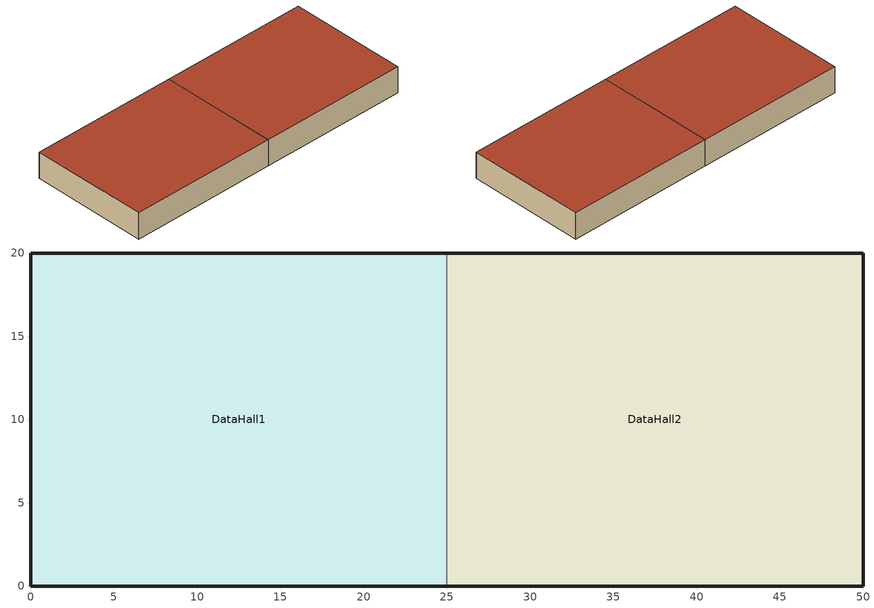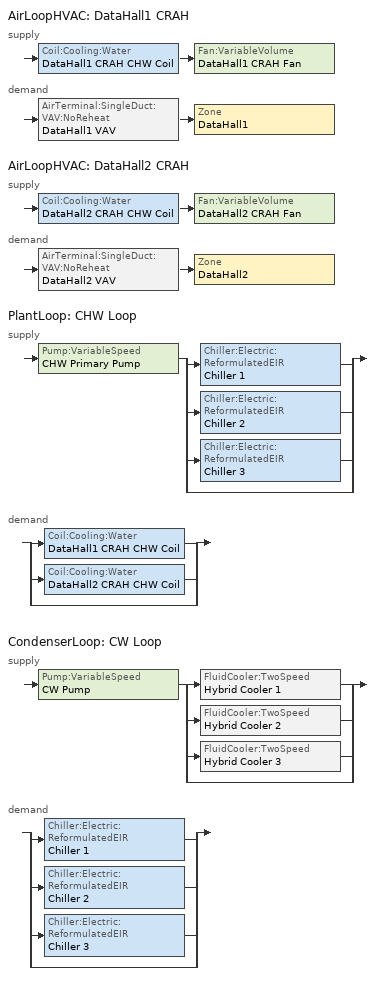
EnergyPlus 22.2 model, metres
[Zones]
DataHall1
 floor adiabatic (Slab): 0,0 0,20 25,20 25,0 z0
 wall outside (Ext Wall IMP): 25,20 0,20 0,0 25,0 z0:4.5
 wall to DataHall2 (Interior Partition): 25,0 25,20 z0:4.5
 roof outside (Roof Insulated Deck): 25,20 0,20 0,0 25,0 z4.5
DataHall2
 floor adiabatic (Slab): 25,0 25,20 50,20 50,0 z0
 wall outside (Ext Wall IMP): 25,0 50,0 50,20 25,20 z0:4.5
 roof outside (Roof Insulated Deck): 50,20 25,20 25,0 50,0 z4.5
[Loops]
AirLoopHVAC 'DataHall1 CRAH'
 supply: Coil:Cooling:Water 'DataHall1 CRAH CHW Coil' > Fan:VariableVolume 'DataHall1 CRAH Fan'
 demand: AirTerminal:SingleDuct:VAV:NoReheat 'DataHall1 VAV' > Zone 'DataHall1'
AirLoopHVAC 'DataHall2 CRAH'
 supply: Coil:Cooling:Water 'DataHall2 CRAH CHW Coil' > Fan:VariableVolume 'DataHall2 CRAH Fan'
 demand: AirTerminal:SingleDuct:VAV:NoReheat 'DataHall2 VAV' > Zone 'DataHall2'
PlantLoop 'CHW Loop'
 supply: Pump:VariableSpeed 'CHW Primary Pump' > split
  | Chiller:Electric:ReformulatedEIR 'Chiller 1'
  | Chiller:Electric:ReformulatedEIR 'Chiller 2'
  | Chiller:Electric:ReformulatedEIR 'Chiller 3'
  | bypass
 demand: split
  | Coil:Cooling:Water 'DataHall1 CRAH CHW Coil'
  | Coil:Cooling:Water 'DataHall2 CRAH CHW Coil'
  | bypass
CondenserLoop 'CW Loop'
 supply: Pump:VariableSpeed 'CW Pump' > split
  | FluidCooler:TwoSpeed 'Hybrid Cooler 1'
  | FluidCooler:TwoSpeed 'Hybrid Cooler 2'
  | FluidCooler:TwoSpeed 'Hybrid Cooler 3'
  | bypass
 demand: split
  | Chiller:Electric:ReformulatedEIR 'Chiller 1'
  | Chiller:Electric:ReformulatedEIR 'Chiller 2'
  | Chiller:Electric:ReformulatedEIR 'Chiller 3'
  | bypass
[Building]
Representative Water-Cooled Data Center 1MW IT: 0, City, 0.04, 0.2, MinimalShadowing, 25, 6
[Site:Location]
Houston-Bush.Intercontinental_TX_USA Design_Conditions: 29.98, -95.36, -6, 29
[SizingPeriod:DesignDay]
Houston-Bush.Intercontinental Ann Clg .4% Condns DB=>MWB: 8, 21, SummerDesignDay, 36.8, 11.6, DefaultMultipliers, , Wetbulb, 24.8, , , , 2.7, 100977, 3.4, 180, No, No, No, ASHRAETau2017, , , 0.478, 2.188
Houston-Bush.Intercontinental Ann Clg .4% Condns WB=>MDB: 8, 21, SummerDesignDay, 31.7, 10.1, DefaultMultipliers, , Wetbulb, 26.8, , , , 2.8, 100977, 3.4, 180, No, No, No, ASHRAETau2017, , , 0.478, 2.188
Houston-Bush.Intercontinental Ann Htg 99.6% Condns DB: 1, 21, WinterDesignDay, -0.2, 0, DefaultMultipliers, , Wetbulb, -0.2, , , , , 100977, 2.6, 0, No, No, No, ASHRAEClearSky, , , , , 0
[Material]
Metal Panel Skin: Smooth, 0.0008, 45, 7800, 500
PIR Insulation 100mm: MediumRough, 0.1, 0.025, 32, 1400
PIR Insulation 140mm: MediumRough, 0.14, 0.025, 32, 1400
Concrete 200mm: MediumRough, 0.2, 1.95, 2240, 900
Gypsum 16mm: Smooth, 0.016, 0.16, 800, 1090
[Construction]
Ext Wall IMP: Metal Panel Skin, PIR Insulation 100mm, Metal Panel Skin
Roof Insulated Deck: Metal Panel Skin, PIR Insulation 140mm, Concrete 200mm
Slab: Concrete 200mm
Interior Partition: Gypsum 16mm, Concrete 200mm, Gypsum 16mm
[Zone]
DataHall1; DataHall2: 0, 0, 0, 0, 1, 1, 4.5, autocalculate
[ElectricEquipment:ITE:AirCooled]
DataHall1 ITE: DataHall1, FlowFromSystem, Watts/Area, , , 1000, ITE Installed Fraction, ITE CPU Utilization, ITE CPU Power fLoadTemp, 0.1, 7.5e-05, ITE Airflow fLoadTemp, ITE Fan Power fFlow, 20, A1, AdjustedSupply, , , DataHall1 Supply Inlet Node, 0.05, ITE Recirc fLoadTemp, 0.95, UPS Efficiency fPLR, 1, ITE-CPU, ITE-Fans, ITE-UPS
DataHall2 ITE: DataHall2, FlowFromSystem, Watts/Area, , , 1000, ITE Installed Fraction, ITE CPU Utilization, ITE CPU Power fLoadTemp, 0.1, 7.5e-05, ITE Airflow fLoadTemp, ITE Fan Power fFlow, 20, A1, AdjustedSupply, , , DataHall2 Supply Inlet Node, 0.05, ITE Recirc fLoadTemp, 0.95, UPS Efficiency fPLR, 1, ITE-CPU, ITE-Fans, ITE-UPS
[Lights]
DataHall1 Lights: DataHall1, Lights Fraction, Watts/Area, , 5, , 0, 0.4, 0.2, 1, Lighting
DataHall2 Lights: DataHall2, Lights Fraction, Watts/Area, , 5, , 0, 0.4, 0.2, 1, Lighting
[ThermostatSetpoint:SingleCooling]
Return Air Cooling SP: Zone Cooling Setpoint
[Sizing:Zone]
DataHall1; DataHall2: SupplyAirTemperature, 20, , SupplyAirTemperature, 30, , 0.008, 0.008, , 1, 1, DesignDay
[ZoneControl:Thermostat]
DataHall1 Thermostat: DataHall1, Zone Control Type, ThermostatSetpoint:SingleCooling, Return Air Cooling SP
DataHall2 Thermostat: DataHall2, Zone Control Type, ThermostatSetpoint:SingleCooling, Return Air Cooling SP
[Zone equipment]
DataHall1: DataHall1 VAV
DataHall2: DataHall2 VAV
[AirTerminal:SingleDuct:VAV:NoReheat]
DataHall1 VAV: Always On, DataHall1 Supply Inlet Node, DataHall1 Terminal Inlet Node, autosize, Constant, 0.3
DataHall2 VAV: Always On, DataHall2 Supply Inlet Node, DataHall2 Terminal Inlet Node, autosize, Constant, 0.3
[Sizing:System]
DataHall1 CRAH; DataHall2 CRAH: Sensible, 0, 1, 7, 0.008, 12.8, 0.008, 19.5, 30, NonCoincident, No, No, 0.008, 0.008, DesignDay, , , , , DesignDay, , , , , , ZoneSum, 1, CoolingDesignCapacity, autosize, , , None, , , , OnOff
[AirLoopHVAC]
DataHall1 CRAH: DataHall1 CRAH Controllers, DataHall1 CRAH Avail List, autosize, DataHall1 CRAH Branches, , DataHall1 CRAH Supply Inlet Node, DataHall1 CRAH Demand Outlet Node, DataHall1 CRAH Demand Inlet Node, DataHall1 CRAH Supply Outlet Node
DataHall2 CRAH: DataHall2 CRAH Controllers, DataHall2 CRAH Avail List, autosize, DataHall2 CRAH Branches, , DataHall2 CRAH Supply Inlet Node, DataHall2 CRAH Demand Outlet Node, DataHall2 CRAH Demand Inlet Node, DataHall2 CRAH Supply Outlet Node
[AvailabilityManager:Scheduled]
DataHall1 CRAH Avail; DataHall2 CRAH Avail: Always On
[Coil:Cooling:Water]
DataHall1 CRAH CHW Coil: Always On, autosize, autosize, autosize, autosize, 19.5, autosize, autosize, DataHall1 CRAH CHW Coil Water Inlet, DataHall1 CRAH CHW Coil Water Outlet, DataHall1 CRAH Supply Inlet Node, DataHall1 CRAH Coil Outlet Node, DetailedAnalysis, CounterFlow, , 6
DataHall2 CRAH CHW Coil: Always On, autosize, autosize, autosize, autosize, 19.5, autosize, autosize, DataHall2 CRAH CHW Coil Water Inlet, DataHall2 CRAH CHW Coil Water Outlet, DataHall2 CRAH Supply Inlet Node, DataHall2 CRAH Coil Outlet Node, DetailedAnalysis, CounterFlow, , 6
[Controller:WaterCoil]
DataHall1 CRAH Coil Controller: Temperature, Reverse, Flow, DataHall1 CRAH Coil Outlet Node, DataHall1 CRAH CHW Coil Water Inlet, 0.01, autosize, 0
DataHall2 CRAH Coil Controller: Temperature, Reverse, Flow, DataHall2 CRAH Coil Outlet Node, DataHall2 CRAH CHW Coil Water Inlet, 0.01, autosize, 0
[Fan:VariableVolume]
DataHall1 CRAH Fan: Always On, 0.65, 400, autosize, Fraction, 0.2, , 0.93, 1, 0.0407599, 0.088045, -0.0729261, 0.94374, 0, DataHall1 CRAH Coil Outlet Node, DataHall1 CRAH Supply Outlet Node, CRAH Fans
DataHall2 CRAH Fan: Always On, 0.65, 400, autosize, Fraction, 0.2, , 0.93, 1, 0.0407599, 0.088045, -0.0729261, 0.94374, 0, DataHall2 CRAH Coil Outlet Node, DataHall2 CRAH Supply Outlet Node, CRAH Fans
[SetpointManager:Scheduled]
DataHall1 CRAH Supply SPM: Temperature, CRAH Supply Air Setpoint, DataHall1 CRAH Supply Outlet Node
DataHall2 CRAH Supply SPM: Temperature, CRAH Supply Air Setpoint, DataHall2 CRAH Supply Outlet Node
CHW Supply SPM: Temperature, CHW Supply Setpoint, CHW Setpoint Nodes
[SetpointManager:MixedAir]
DataHall1 CRAH Coil SPM: Temperature, DataHall1 CRAH Supply Outlet Node, DataHall1 CRAH Coil Outlet Node, DataHall1 CRAH Supply Outlet Node, DataHall1 CRAH Coil Outlet Node
DataHall2 CRAH Coil SPM: Temperature, DataHall2 CRAH Supply Outlet Node, DataHall2 CRAH Coil Outlet Node, DataHall2 CRAH Supply Outlet Node, DataHall2 CRAH Coil Outlet Node
[PlantLoop]
CHW Loop: Water, , CHW Operation Schemes, CHW Supply Outlet Node, 30, 3, autosize, 0, autocalculate, CHW Supply Inlet Node, CHW Supply Outlet Node, CHW Supply Branches, CHW Supply Connectors, CHW Demand Inlet Node, CHW Demand Outlet Node, CHW Demand Branches, CHW Demand Connectors, SequentialUniformPLR, , SingleSetpoint, None
[Sizing:Plant]
CHW Loop: Cooling, 10, 6
CW Loop: Condenser, 30.7, 5.6
[Pump:VariableSpeed]
CHW Primary Pump: CHW Supply Inlet Node, CHW Pump Outlet Node, autosize, 250000, autosize, 0.92, 0, 0, 0.4, 0, 0.6, 0, Intermittent, , , , , , , , , , , , PowerPerFlowPerPressure, , 1.28205, 0.25, CHW Pumps
CW Pump: CW Supply Inlet Node, CW Pump Outlet Node, autosize, 200000, autosize, 0.92, 0, 0, 1, 0, 0, 0, Intermittent, , , , , , , , , , , , PowerPerFlowPerPressure, , 1.28205, 0, CW Pumps
[PlantEquipmentOperationSchemes]
CHW Operation Schemes: PlantEquipmentOperation:CoolingLoad, CHW Chiller Staging, Always On
[PlantEquipmentOperation:CoolingLoad]
CHW Chiller Staging: 0, 100000000, CHW Chillers
CW Cooler Operation: 0, 100000000, CW Coolers
[PlantEquipmentList]
CHW Chillers: Chiller:Electric:ReformulatedEIR, Chiller 1, Chiller:Electric:ReformulatedEIR, Chiller 2, Chiller:Electric:ReformulatedEIR, Chiller 3
[Chiller:Electric:ReformulatedEIR]
Chiller 1: 552000, 5.38, 6.11, 34.8, autosize, 0.02797, ReformEIRChiller Trane CVHE 1329kW/5.38COP/Vanes CAPFT, ReformEIRChiller Trane CVHE 1329kW/5.38COP/Vanes EIRFT, LeavingCondenserWaterTemperature, ReformEIRChiller Trane CVHE 1329kW/5.38COP/Vanes EIRFPLR, 0.29, 1.02, 1, 0.29, Chiller 1 CHW Inlet, Chiller 1 CHW Outlet, Chiller 1 CW Inlet, Chiller 1 CW Outlet, 1, 2, LeavingSetpointModulated, 0, , , 0.5, , , , Chillers
Chiller 2: 552000, 5.38, 6.11, 34.8, autosize, 0.02797, ReformEIRChiller Trane CVHE 1329kW/5.38COP/Vanes CAPFT, ReformEIRChiller Trane CVHE 1329kW/5.38COP/Vanes EIRFT, LeavingCondenserWaterTemperature, ReformEIRChiller Trane CVHE 1329kW/5.38COP/Vanes EIRFPLR, 0.29, 1.02, 1, 0.29, Chiller 2 CHW Inlet, Chiller 2 CHW Outlet, Chiller 2 CW Inlet, Chiller 2 CW Outlet, 1, 2, LeavingSetpointModulated, 0, , , 0.5, , , , Chillers
Chiller 3: 552000, 5.38, 6.11, 34.8, autosize, 0.02797, ReformEIRChiller Trane CVHE 1329kW/5.38COP/Vanes CAPFT, ReformEIRChiller Trane CVHE 1329kW/5.38COP/Vanes EIRFT, LeavingCondenserWaterTemperature, ReformEIRChiller Trane CVHE 1329kW/5.38COP/Vanes EIRFPLR, 0.29, 1.02, 1, 0.29, Chiller 3 CHW Inlet, Chiller 3 CHW Outlet, Chiller 3 CW Inlet, Chiller 3 CW Outlet, 1, 2, LeavingSetpointModulated, 0, , , 0.5, , , , Chillers
[CondenserLoop]
CW Loop: Water, , CW Operation Schemes, CW Supply Outlet Node, 80, 5, autosize, 0, autocalculate, CW Supply Inlet Node, CW Supply Outlet Node, CW Supply Branches, CW Supply Connectors, CW Demand Inlet Node, CW Demand Outlet Node, CW Demand Branches, CW Demand Connectors, UniformLoad
[SetpointManager:FollowSystemNodeTemperature]
Hybrid Condenser Setpoint: Temperature, Hybrid Cooler Air Inlet, NodeDryBulb, 5.6, 40, 23, CW Supply Outlet Node
[CondenserEquipmentOperationSchemes]
CW Operation Schemes: PlantEquipmentOperation:CoolingLoad, CW Cooler Operation, Always On
[CondenserEquipmentList]
CW Coolers: FluidCooler:TwoSpeed, Hybrid Cooler 1, FluidCooler:TwoSpeed, Hybrid Cooler 2, FluidCooler:TwoSpeed, Hybrid Cooler 3
[FluidCooler:TwoSpeed]
Hybrid Cooler 1: Hybrid Cooler 1 Water Inlet, Hybrid Cooler 1 Water Outlet, NominalCapacity, , , , 654602, 389416, , 35.48, 24.28, 20.8, 0.02797, 71.163, 13092, 35.581, , 2095, , Hybrid Cooler Air Inlet
Hybrid Cooler 2: Hybrid Cooler 2 Water Inlet, Hybrid Cooler 2 Water Outlet, NominalCapacity, , , , 654602, 389416, , 35.48, 24.28, 20.8, 0.02797, 71.163, 13092, 35.581, , 2095, , Hybrid Cooler Air Inlet
Hybrid Cooler 3: Hybrid Cooler 3 Water Inlet, Hybrid Cooler 3 Water Outlet, NominalCapacity, , , , 654602, 389416, , 35.48, 24.28, 20.8, 0.02797, 71.163, 13092, 35.581, , 2095, , Hybrid Cooler Air Inlet
[PythonPlugin:SearchPaths]
Hybrid Paths: Yes, Yes, No, /srv/data1/liangzhang/EnergyPlus-HeatRejection-Water/src, /srv/data1/liangzhang/EnergyPlus-HeatRejection-Water/runs/hyb/houston/wet
[PythonPlugin:Instance]
HybridCooler: Yes, hybrid_model_plugin, ModelHybridCooler
[PythonPlugin:Variables]
Hybrid Vars 1: HC_Wet, HC_PreT, HC_PreW, HC_Eps, HC_Air, HC_Heat, HC_FanPower, HC_FanPenalty, HC_Evap, HC_Bleed
Hybrid Vars 2: HC_Makeup, HC_MakeupVol, HC_Cycles
[PythonPlugin:OutputVariable]
HC_Wet: HC_Wet, Averaged, SystemTimestep
HC_PreT: HC_PreT, Averaged, SystemTimestep, C
HC_PreW: HC_PreW, Averaged, SystemTimestep, kgWater/kgDryAir
HC_Eps: HC_Eps, Averaged, SystemTimestep
HC_Air: HC_Air, Averaged, SystemTimestep, kg/s
HC_Heat: HC_Heat, Averaged, SystemTimestep, W
HC_FanPower: HC_FanPower, Averaged, SystemTimestep, W
HC_FanPenalty: HC_FanPenalty, Averaged, SystemTimestep, W
HC_Evap: HC_Evap, Averaged, SystemTimestep, m3/s
HC_Bleed: HC_Bleed, Averaged, SystemTimestep, m3/s
HC_Makeup: HC_Makeup, Averaged, SystemTimestep, m3/s
HC_MakeupVol: HC_MakeupVol, Summed, SystemTimestep, m3
HC_Cycles: HC_Cycles, Averaged, SystemTimestep
[Schedule:Compact]
Always On: On/Off, Through: 12/31, For: AllDays, Until: 24:00, 1
ITE Installed Fraction: Fraction, Through: 12/31, For: AllDays, Until: 24:00, 1
Lights Fraction: Fraction, Through: 12/31, For: AllDays, Until: 24:00, 0.5
Zone Cooling Setpoint: Temperature, Through: 12/31, For: AllDays, Until: 24:00, 31
Zone Control Type: Control Type, Through: 12/31, For: AllDays, Until: 24:00, 2
CRAH Supply Air Setpoint: Temperature, Through: 12/31, For: AllDays, Until: 24:00, 20
CHW Supply Setpoint: Temperature, Through: 12/31, For: AllDays, Until: 24:00, 10
ITE CPU Utilization: Fraction, Through: 12/31, For: SummerDesignDay WinterDesignDay, Until: 24:00, 1, For: Weekdays, Until: 06:00, 0.75, Until: 09:00, 0.8, Until: 18:00, 0.9, Until: 22:00, 0.85, Until: 24:00, 0.78, For: Weekends Holidays, Until: 06:00, 0.7, Until: 18:00, 0.8, Until: 24:00, 0.75, For: AllOtherDays, Until: 24:00, 0.8
[Curve:Biquadratic]
ITE CPU Power fLoadTemp: 0.3, 0.7, 0, 0, 0, 0, 0, 1, -10, 99, 0, 1, Dimensionless, Temperature, Dimensionless
ITE Airflow fLoadTemp: 0.6, 0.4, 0, 0, 0, 0, 0, 1, -10, 99, 0, 1, Dimensionless, Temperature, Dimensionless
ITE Recirc fLoadTemp: 1, 0, 0, 0, 0, 0, 0, 1.5, -10, 99, 0, 1, Dimensionless, Temperature, Dimensionless
ReformEIRChiller Trane CVHE 1329kW/5.38COP/Vanes CAPFT: 0.297134, 0.10631, -0.00444988, 0.0254043, -0.000569622, 0.000126992, 6.11, 10, 26.77, 41.98
ReformEIRChiller Trane CVHE 1329kW/5.38COP/Vanes EIRFT: 0.946062, 0.0368547, -0.000753087, -0.017537, 0.000583293, -0.00114346, 6.11, 10, 26.77, 41.98
[Curve:Cubic]
ITE Fan Power fFlow: 0, 0, 0, 1, 0, 1.5
[Curve:Quadratic]
UPS Efficiency fPLR: 1, 0, 0, 0, 1.5
[Curve:Bicubic]
ReformEIRChiller Trane CVHE 1329kW/5.38COP/Vanes EIRFPLR: -0.0951202, 0.00870465, -6.49968e-06, 1.33675, -0.696801, -0.00831818, 0, 0.44978, 0, 0, 21.44, 41.11, 0.29, 1.02
